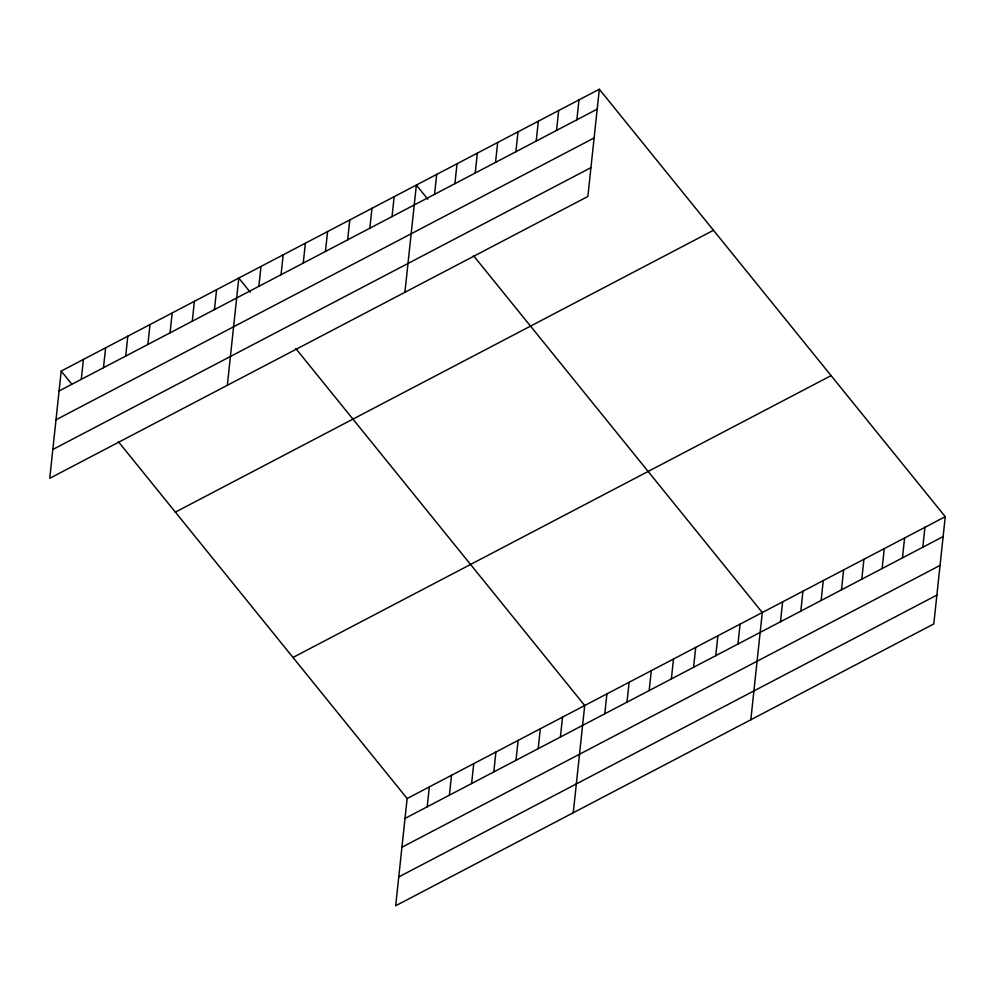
<?xml version="1.0" encoding="UTF-8"?>
<svg xmlns="http://www.w3.org/2000/svg" width="995" height="995" viewBox="0 0 995 995"><rect width="100%" height="100%" fill="white"/><g stroke="black" fill="none" stroke-linecap="round" stroke-linejoin="round"><path stroke-width="1.49" d="M61.205 371.073L49.75 478.309L587.858 196.475L599.326 89.239L61.205 371.073L71.677 383.995M81.279 379.344L83.406 359.444M103.48 367.715L105.607 347.815M125.681 356.098L127.808 336.186M147.869 344.469L149.996 324.569M170.07 332.84L172.197 312.94M192.271 321.223L194.398 301.311M214.46 309.594L216.587 289.694M227.333 385.314L238.788 278.065L250.205 292.169M258.862 286.336L260.988 266.436M281.05 274.719L283.177 254.807M303.251 263.09L305.378 243.19M325.452 251.461L327.579 231.561M347.641 239.845L349.78 219.932M369.841 228.216L371.968 208.316M392.042 216.587L394.169 196.687M404.903 292.306L416.37 185.058L427.775 199.162M434.566 194.311L436.693 174.411M454.902 183.665L457.028 163.765M118.293 441.593L407.142 798.525L395.674 905.761L933.795 623.927L945.25 516.691L599.326 89.239M475.224 173.018L477.351 153.118M495.547 162.372L497.674 142.472M427.203 806.796L429.33 786.896M515.883 151.725L518.009 131.825M449.404 795.167L451.531 775.267M536.205 141.079L538.332 121.179M471.605 783.55L473.732 763.638M556.541 130.432L558.668 110.532M493.794 771.921L495.92 752.021M576.864 119.786L578.99 99.886M515.995 760.292L518.121 740.392M538.196 748.663L540.322 728.763M560.396 737.046L562.523 717.146M573.257 812.753L584.712 705.517L295.863 348.598M604.786 713.788L606.913 693.888M626.987 702.171L629.114 682.259M649.175 690.542L651.302 670.642M671.376 678.913L673.503 659.013M693.577 667.284L695.704 647.384M715.766 655.668L717.893 635.768M737.967 644.039L740.093 624.139M750.827 719.758L762.294 612.51L473.446 255.591M780.49 621.763L782.617 601.863M800.826 611.117L802.953 591.217M821.149 600.47L823.275 580.57M841.484 589.824L843.611 569.924M861.807 579.177L863.934 559.277M882.142 568.531L884.269 548.631M902.465 557.884L904.592 537.984M922.8 547.238L924.927 527.338M59.078 390.973L597.199 109.139M56.006 419.79L594.115 137.957M52.834 449.491L590.943 167.657M175.369 512.126L713.477 230.293M292.978 657.459L831.099 375.625M407.142 798.525L945.25 516.691M405.015 818.425L943.123 536.591M401.93 847.242L940.039 565.409M398.759 876.943L936.867 595.11"/></g></svg>
